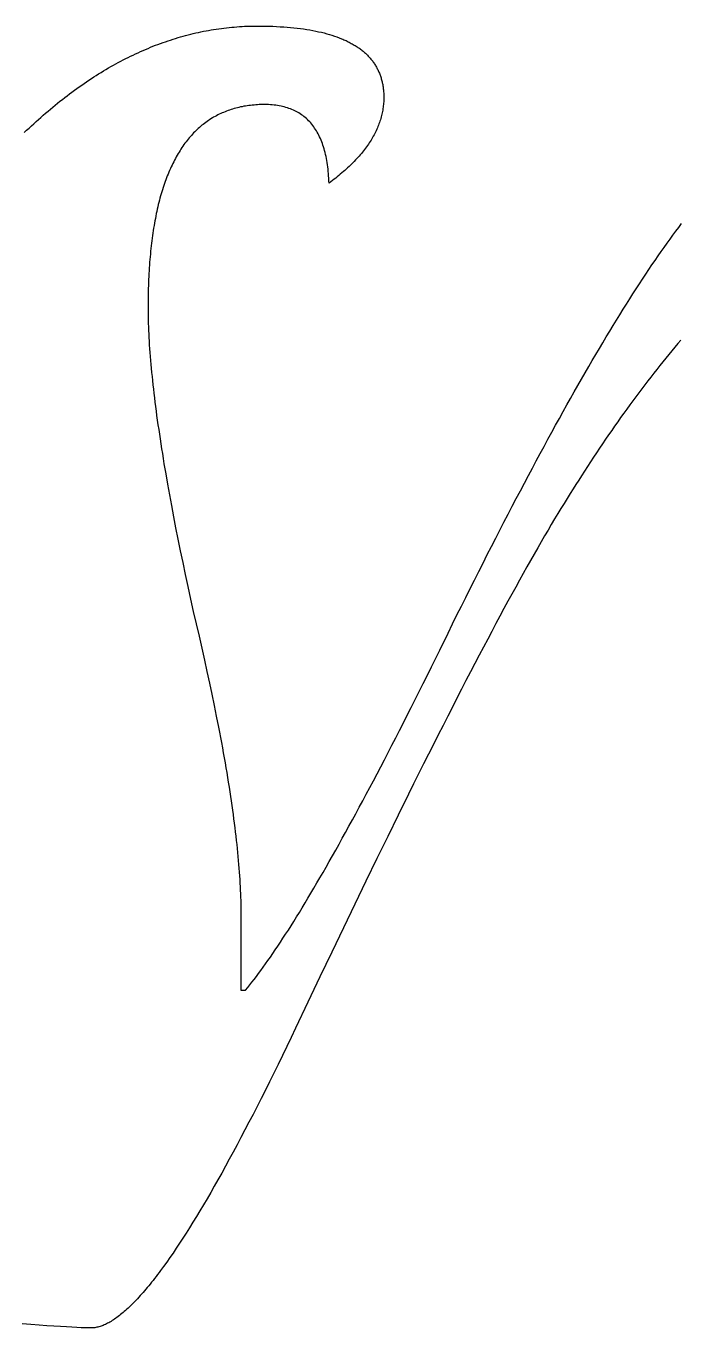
# Model space of a CAD drawing. Extents: x -388 to -35, y 578 to 1063.
# Drawn here: x -270.1 to -263.06, y 579.33 to 593.39 of the extents above; entities that cross this region are included whole.
import ezdxf

# ---------------------------------------------------------------- set-up
doc = ezdxf.new("R2010")
doc.units = 0
doc.layers.add('color#3f3f3fff', color=1, linetype='CONTINUOUS')

msp = doc.modelspace()

# ---------------------------------------------------------------- linework, layer by layer
at = {"layer": 'color#3f3f3fff'}
for points in [[(-270.122, 592.237), (-270.097, 592.261), (-270.071, 592.285), (-270.046, 592.309), (-270.02, 592.332), (-269.995, 592.356), (-269.969, 592.379), (-269.943, 592.401), (-269.918, 592.424), (-269.892, 592.446), (-269.866, 592.468), (-269.841, 592.49), (-269.815, 592.511), (-269.789, 592.533), (-269.763, 592.554), (-269.737, 592.574), (-269.711, 592.595), (-269.685, 592.615), (-269.66, 592.635), (-269.634, 592.655), (-269.608, 592.674), (-269.582, 592.693), (-269.555, 592.712), (-269.529, 592.731), (-269.503, 592.749), (-269.477, 592.767), (-269.451, 592.785), (-269.425, 592.802), (-269.398, 592.82), (-269.372, 592.837), (-269.346, 592.854), (-269.32, 592.87), (-269.293, 592.886), (-269.267, 592.902), (-269.241, 592.918), (-269.214, 592.934), (-269.188, 592.949), (-269.161, 592.964), (-269.135, 592.979), (-269.108, 592.993), (-269.082, 593.007), (-269.055, 593.021), (-269.028, 593.035), (-269.002, 593.048), (-268.975, 593.061), (-268.948, 593.074), (-268.921, 593.087), (-268.895, 593.099), (-268.868, 593.111), (-268.841, 593.123), (-268.814, 593.135), (-268.787, 593.146), (-268.76, 593.157), (-268.734, 593.168), (-268.707, 593.179), (-268.68, 593.189), (-268.653, 593.199), (-268.625, 593.209), (-268.598, 593.218), (-268.571, 593.227), (-268.544, 593.236), (-268.517, 593.245), (-268.49, 593.254), (-268.463, 593.262), (-268.435, 593.27), (-268.408, 593.277), (-268.381, 593.285), (-268.353, 593.292), (-268.326, 593.299), (-268.299, 593.306), (-268.271, 593.312), (-268.244, 593.318), (-268.216, 593.324), (-268.189, 593.33), (-268.161, 593.335), (-268.134, 593.34), (-268.106, 593.345), (-268.079, 593.349), (-268.051, 593.354), (-268.023, 593.358), (-267.996, 593.361), (-267.968, 593.365), (-267.94, 593.368), (-267.912, 593.371), (-267.884, 593.374), (-267.857, 593.376), (-267.829, 593.379), (-267.801, 593.381), (-267.773, 593.382), (-267.745, 593.384), (-267.717, 593.385), (-267.689, 593.386), (-267.661, 593.386), (-267.633, 593.387), (-267.605, 593.387), (-267.563, 593.387), (-267.521, 593.386), (-267.48, 593.385), (-267.44, 593.384), (-267.4, 593.382), (-267.361, 593.38), (-267.323, 593.378), (-267.286, 593.375), (-267.249, 593.372), (-267.212, 593.368), (-267.177, 593.364), (-267.142, 593.36), (-267.108, 593.355), (-267.074, 593.35), (-267.041, 593.345), (-267.009, 593.339), (-266.977, 593.333), (-266.946, 593.326), (-266.916, 593.319), (-266.886, 593.312), (-266.858, 593.304), (-266.829, 593.296), (-266.802, 593.287), (-266.775, 593.278), (-266.748, 593.269), (-266.723, 593.26), (-266.698, 593.25), (-266.686, 593.245), (-266.674, 593.239), (-266.662, 593.234), (-266.65, 593.229), (-266.638, 593.223), (-266.627, 593.218), (-266.616, 593.212), (-266.605, 593.206), (-266.594, 593.2), (-266.583, 593.194), (-266.573, 593.188), (-266.562, 593.182), (-266.552, 593.176), (-266.542, 593.169), (-266.532, 593.163), (-266.522, 593.156), (-266.513, 593.15), (-266.503, 593.143), (-266.494, 593.136), (-266.485, 593.129), (-266.476, 593.122), (-266.467, 593.115), (-266.459, 593.108), (-266.45, 593.101), (-266.442, 593.093), (-266.434, 593.086), (-266.426, 593.078), (-266.419, 593.071), (-266.411, 593.063), (-266.404, 593.055), (-266.396, 593.047), (-266.389, 593.039), (-266.382, 593.031), (-266.376, 593.023), (-266.369, 593.014), (-266.363, 593.006), (-266.356, 592.997), (-266.35, 592.989), (-266.344, 592.98), (-266.339, 592.971), (-266.333, 592.962), (-266.328, 592.953), (-266.323, 592.944), (-266.317, 592.935), (-266.313, 592.926), (-266.308, 592.916), (-266.303, 592.907), (-266.299, 592.897), (-266.295, 592.888), (-266.291, 592.878), (-266.287, 592.868), (-266.283, 592.858), (-266.279, 592.848), (-266.276, 592.838), (-266.273, 592.828), (-266.27, 592.818), (-266.267, 592.807), (-266.264, 592.797), (-266.261, 592.786), (-266.259, 592.775), (-266.257, 592.765), (-266.255, 592.754), (-266.253, 592.743), (-266.251, 592.732), (-266.249, 592.721), (-266.248, 592.709), (-266.247, 592.698), (-266.246, 592.687), (-266.245, 592.675), (-266.244, 592.663), (-266.243, 592.652), (-266.243, 592.64), (-266.243, 592.628), (-266.243, 592.616), (-266.243, 592.601), (-266.243, 592.585), (-266.244, 592.57), (-266.245, 592.555), (-266.246, 592.54), (-266.248, 592.525), (-266.25, 592.51), (-266.252, 592.495), (-266.254, 592.48), (-266.257, 592.465), (-266.26, 592.45), (-266.263, 592.435), (-266.267, 592.42), (-266.271, 592.405), (-266.275, 592.39), (-266.28, 592.375), (-266.284, 592.36), (-266.289, 592.345), (-266.295, 592.331), (-266.3, 592.316), (-266.306, 592.301), (-266.312, 592.286), (-266.319, 592.272), (-266.326, 592.257), (-266.333, 592.242), (-266.34, 592.228), (-266.348, 592.213), (-266.356, 592.198), (-266.364, 592.184), (-266.373, 592.169), (-266.381, 592.155), (-266.39, 592.14), (-266.4, 592.126), (-266.409, 592.112), (-266.419, 592.097), (-266.43, 592.083), (-266.44, 592.068), (-266.451, 592.054), (-266.462, 592.04), (-266.474, 592.026), (-266.485, 592.011), (-266.497, 591.997), (-266.509, 591.983), (-266.522, 591.969), (-266.535, 591.955), (-266.548, 591.941), (-266.561, 591.926), (-266.575, 591.912), (-266.589, 591.898), (-266.603, 591.884), (-266.618, 591.87), (-266.633, 591.856), (-266.648, 591.842), (-266.663, 591.828), (-266.679, 591.815), (-266.695, 591.801), (-266.712, 591.787), (-266.728, 591.773), (-266.745, 591.759), (-266.762, 591.746), (-266.78, 591.732), (-266.797, 591.718), (-266.815, 591.704), (-266.834, 591.691), (-266.835, 591.717), (-266.836, 591.743), (-266.838, 591.768), (-266.839, 591.793), (-266.842, 591.818), (-266.844, 591.842), (-266.847, 591.866), (-266.85, 591.889), (-266.854, 591.912), (-266.857, 591.935), (-266.862, 591.957), (-266.866, 591.979), (-266.871, 592), (-266.876, 592.021), (-266.881, 592.042), (-266.887, 592.062), (-266.893, 592.081), (-266.899, 592.101), (-266.906, 592.12), (-266.913, 592.138), (-266.92, 592.156), (-266.927, 592.174), (-266.935, 592.191), (-266.943, 592.208), (-266.952, 592.224), (-266.961, 592.24), (-266.97, 592.255), (-266.979, 592.27), (-266.989, 592.285), (-266.999, 592.299), (-267.009, 592.313), (-267.02, 592.327), (-267.031, 592.34), (-267.042, 592.352), (-267.054, 592.365), (-267.066, 592.376), (-267.078, 592.388), (-267.091, 592.399), (-267.104, 592.409), (-267.117, 592.42), (-267.13, 592.429), (-267.144, 592.439), (-267.158, 592.448), (-267.173, 592.456), (-267.188, 592.464), (-267.203, 592.472), (-267.218, 592.479), (-267.234, 592.486), (-267.25, 592.492), (-267.266, 592.498), (-267.283, 592.504), (-267.3, 592.509), (-267.317, 592.514), (-267.335, 592.518), (-267.352, 592.522), (-267.371, 592.526), (-267.389, 592.529), (-267.408, 592.531), (-267.427, 592.534), (-267.447, 592.536), (-267.466, 592.537), (-267.487, 592.538), (-267.507, 592.539), (-267.528, 592.539), (-267.547, 592.539), (-267.567, 592.538), (-267.586, 592.538), (-267.605, 592.537), (-267.624, 592.535), (-267.643, 592.534), (-267.662, 592.532), (-267.68, 592.53), (-267.699, 592.528), (-267.717, 592.525), (-267.735, 592.523), (-267.753, 592.52), (-267.77, 592.516), (-267.788, 592.513), (-267.806, 592.509), (-267.823, 592.505), (-267.84, 592.5), (-267.857, 592.496), (-267.874, 592.491), (-267.89, 592.485), (-267.907, 592.48), (-267.923, 592.474), (-267.94, 592.468), (-267.956, 592.462), (-267.972, 592.455), (-267.987, 592.449), (-268.003, 592.442), (-268.018, 592.434), (-268.034, 592.427), (-268.049, 592.419), (-268.064, 592.411), (-268.079, 592.402), (-268.093, 592.394), (-268.108, 592.385), (-268.122, 592.375), (-268.136, 592.366), (-268.15, 592.356), (-268.164, 592.346), (-268.178, 592.336), (-268.192, 592.325), (-268.205, 592.315), (-268.218, 592.304), (-268.232, 592.292), (-268.245, 592.281), (-268.257, 592.269), (-268.27, 592.257), (-268.283, 592.244), (-268.295, 592.232), (-268.307, 592.219), (-268.319, 592.205), (-268.331, 592.192), (-268.343, 592.178), (-268.355, 592.164), (-268.366, 592.15), (-268.377, 592.135), (-268.389, 592.121), (-268.4, 592.106), (-268.41, 592.09), (-268.421, 592.075), (-268.432, 592.059), (-268.442, 592.043), (-268.452, 592.026), (-268.462, 592.01), (-268.472, 591.993), (-268.482, 591.975), (-268.492, 591.958), (-268.501, 591.94), (-268.51, 591.922), (-268.519, 591.904), (-268.528, 591.885), (-268.537, 591.867), (-268.546, 591.848), (-268.554, 591.828), (-268.563, 591.809), (-268.571, 591.789), (-268.579, 591.769), (-268.587, 591.748), (-268.595, 591.728), (-268.602, 591.707), (-268.61, 591.685), (-268.617, 591.664), (-268.624, 591.642), (-268.631, 591.62), (-268.638, 591.598), (-268.645, 591.575), (-268.651, 591.553), (-268.658, 591.53), (-268.664, 591.506), (-268.67, 591.483), (-268.676, 591.459), (-268.682, 591.435), (-268.687, 591.41), (-268.693, 591.386), (-268.698, 591.361), (-268.703, 591.335), (-268.708, 591.31), (-268.713, 591.284), (-268.718, 591.258), (-268.722, 591.232), (-268.727, 591.205), (-268.731, 591.179), (-268.735, 591.152), (-268.739, 591.124), (-268.743, 591.097), (-268.746, 591.069), (-268.75, 591.041), (-268.753, 591.012), (-268.756, 590.984), (-268.759, 590.955), (-268.762, 590.925), (-268.765, 590.896), (-268.767, 590.866), (-268.77, 590.836), (-268.772, 590.806), (-268.774, 590.775), (-268.776, 590.745), (-268.778, 590.714), (-268.779, 590.682), (-268.781, 590.651), (-268.782, 590.619), (-268.783, 590.587), (-268.784, 590.554), (-268.785, 590.522), (-268.786, 590.489), (-268.786, 590.455), (-268.787, 590.422), (-268.787, 590.388), (-268.787, 590.354), (-268.787, 590.319), (-268.786, 590.284), (-268.786, 590.248), (-268.785, 590.212), (-268.784, 590.175), (-268.783, 590.138), (-268.781, 590.1), (-268.779, 590.061), (-268.777, 590.022), (-268.775, 589.983), (-268.773, 589.943), (-268.77, 589.902), (-268.767, 589.861), (-268.764, 589.819), (-268.76, 589.777), (-268.756, 589.734), (-268.753, 589.691), (-268.748, 589.647), (-268.744, 589.603), (-268.739, 589.558), (-268.734, 589.513), (-268.729, 589.467), (-268.724, 589.421), (-268.718, 589.374), (-268.712, 589.326), (-268.706, 589.278), (-268.7, 589.23), (-268.694, 589.181), (-268.687, 589.131), (-268.68, 589.081), (-268.672, 589.03), (-268.665, 588.979), (-268.657, 588.928), (-268.649, 588.875), (-268.641, 588.823), (-268.632, 588.77), (-268.624, 588.716), (-268.615, 588.661), (-268.596, 588.551), (-268.577, 588.439), (-268.556, 588.325), (-268.535, 588.208), (-268.512, 588.089), (-268.489, 587.969), (-268.465, 587.846), (-268.439, 587.721), (-268.413, 587.594), (-268.386, 587.465), (-268.358, 587.334), (-268.329, 587.2), (-268.299, 587.065), (-268.267, 586.931), (-268.236, 586.799), (-268.207, 586.669), (-268.178, 586.541), (-268.151, 586.416), (-268.124, 586.292), (-268.098, 586.171), (-268.074, 586.051), (-268.05, 585.934), (-268.028, 585.818), (-268.017, 585.761), (-268.006, 585.705), (-267.996, 585.649), (-267.985, 585.594), (-267.976, 585.539), (-267.966, 585.485), (-267.956, 585.431), (-267.947, 585.377), (-267.938, 585.325), (-267.93, 585.272), (-267.921, 585.221), (-267.913, 585.169), (-267.905, 585.119), (-267.898, 585.068), (-267.89, 585.019), (-267.883, 584.969), (-267.876, 584.921), (-267.869, 584.873), (-267.863, 584.825), (-267.857, 584.778), (-267.851, 584.731), (-267.845, 584.685), (-267.84, 584.639), (-267.835, 584.594), (-267.83, 584.55), (-267.825, 584.506), (-267.821, 584.462), (-267.817, 584.419), (-267.813, 584.377), (-267.809, 584.335), (-267.806, 584.293), (-267.803, 584.252), (-267.8, 584.212), (-267.797, 584.172), (-267.795, 584.132), (-267.793, 584.093), (-267.791, 584.055), (-267.789, 584.017), (-267.788, 583.98), (-267.787, 583.943), (-267.786, 583.907), (-267.785, 583.871), (-267.785, 583.836), (-267.785, 583.801), (-267.785, 582.978), (-267.734, 582.978), (-267.711, 583.005), (-267.689, 583.033), (-267.666, 583.063), (-267.642, 583.093), (-267.618, 583.124), (-267.594, 583.156), (-267.569, 583.19), (-267.544, 583.224), (-267.519, 583.26), (-267.493, 583.296), (-267.467, 583.334), (-267.441, 583.372), (-267.414, 583.412), (-267.386, 583.453), (-267.359, 583.494), (-267.331, 583.537), (-267.302, 583.581), (-267.273, 583.626), (-267.244, 583.672), (-267.215, 583.719), (-267.185, 583.767), (-267.154, 583.816), (-267.124, 583.867), (-267.093, 583.918), (-267.061, 583.97), (-267.029, 584.024), (-266.997, 584.078), (-266.965, 584.134), (-266.932, 584.19), (-266.898, 584.248), (-266.865, 584.306), (-266.831, 584.366), (-266.796, 584.427), (-266.761, 584.489), (-266.726, 584.552), (-266.691, 584.616), (-266.655, 584.68), (-266.619, 584.747), (-266.582, 584.814), (-266.545, 584.882), (-266.508, 584.951), (-266.47, 585.021), (-266.432, 585.092), (-266.393, 585.165), (-266.354, 585.238), (-266.315, 585.313), (-266.276, 585.388), (-266.236, 585.465), (-266.196, 585.542), (-266.155, 585.621), (-266.114, 585.701), (-266.073, 585.782), (-266.031, 585.863), (-265.989, 585.946), (-265.946, 586.03), (-265.904, 586.115), (-265.861, 586.201), (-265.817, 586.289), (-265.773, 586.377), (-265.729, 586.466), (-265.64, 586.648), (-265.549, 586.833), (-265.501, 586.931), (-265.453, 587.028), (-265.405, 587.123), (-265.358, 587.218), (-265.311, 587.312), (-265.265, 587.405), (-265.218, 587.497), (-265.172, 587.588), (-265.126, 587.679), (-265.081, 587.768), (-265.035, 587.856), (-264.99, 587.944), (-264.946, 588.031), (-264.901, 588.117), (-264.857, 588.201), (-264.813, 588.285), (-264.769, 588.368), (-264.726, 588.451), (-264.683, 588.532), (-264.64, 588.612), (-264.598, 588.692), (-264.555, 588.77), (-264.513, 588.848), (-264.472, 588.925), (-264.43, 589.001), (-264.389, 589.076), (-264.348, 589.15), (-264.308, 589.223), (-264.267, 589.295), (-264.227, 589.366), (-264.188, 589.437), (-264.148, 589.506), (-264.109, 589.575), (-264.07, 589.643), (-264.031, 589.709), (-263.993, 589.775), (-263.955, 589.84), (-263.917, 589.904), (-263.879, 589.968), (-263.842, 590.03), (-263.805, 590.091), (-263.768, 590.152), (-263.732, 590.211), (-263.696, 590.27), (-263.66, 590.328), (-263.624, 590.385), (-263.589, 590.441), (-263.554, 590.496), (-263.519, 590.55), (-263.484, 590.603), (-263.45, 590.655), (-263.416, 590.707), (-263.383, 590.757), (-263.349, 590.807), (-263.316, 590.856), (-263.283, 590.904), (-263.251, 590.951), (-263.218, 590.997), (-263.186, 591.042), (-263.154, 591.086), (-263.123, 591.129), (-263.092, 591.172), (-263.061, 591.213), (-263.03, 591.254)], [(-263.036, 589.996), (-263.069, 589.958), (-263.101, 589.919), (-263.134, 589.88), (-263.166, 589.841), (-263.199, 589.801), (-263.231, 589.761), (-263.264, 589.721), (-263.296, 589.68), (-263.329, 589.639), (-263.361, 589.597), (-263.394, 589.555), (-263.426, 589.513), (-263.459, 589.47), (-263.492, 589.427), (-263.524, 589.383), (-263.557, 589.339), (-263.589, 589.295), (-263.622, 589.25), (-263.654, 589.205), (-263.687, 589.159), (-263.719, 589.113), (-263.752, 589.066), (-263.784, 589.02), (-263.817, 588.972), (-263.849, 588.925), (-263.882, 588.877), (-263.914, 588.828), (-263.947, 588.78), (-263.979, 588.73), (-264.012, 588.681), (-264.044, 588.631), (-264.077, 588.58), (-264.11, 588.53), (-264.14, 588.484), (-264.17, 588.437), (-264.201, 588.388), (-264.233, 588.338), (-264.265, 588.286), (-264.298, 588.233), (-264.332, 588.178), (-264.366, 588.122), (-264.4, 588.064), (-264.436, 588.005), (-264.471, 587.944), (-264.508, 587.881), (-264.545, 587.818), (-264.582, 587.752), (-264.62, 587.686), (-264.659, 587.617), (-264.698, 587.547), (-264.738, 587.476), (-264.778, 587.403), (-264.819, 587.329), (-264.861, 587.253), (-264.903, 587.176), (-264.946, 587.097), (-264.989, 587.016), (-265.033, 586.935), (-265.077, 586.851), (-265.122, 586.766), (-265.168, 586.68), (-265.214, 586.592), (-265.261, 586.503), (-265.308, 586.412), (-265.356, 586.319), (-265.404, 586.225), (-265.454, 586.13), (-265.503, 586.033), (-265.553, 585.935), (-265.604, 585.835), (-265.656, 585.733), (-265.707, 585.63), (-265.76, 585.526), (-265.813, 585.42), (-265.867, 585.312), (-265.921, 585.203), (-265.976, 585.093), (-266.087, 584.867), (-266.201, 584.636), (-266.317, 584.398), (-266.435, 584.155), (-266.556, 583.905), (-266.679, 583.65), (-266.804, 583.388), (-266.932, 583.12), (-267.061, 582.847), (-267.194, 582.567), (-267.242, 582.467), (-267.289, 582.368), (-267.336, 582.271), (-267.383, 582.175), (-267.429, 582.081), (-267.475, 581.988), (-267.52, 581.897), (-267.565, 581.808), (-267.61, 581.72), (-267.654, 581.634), (-267.698, 581.55), (-267.741, 581.467), (-267.784, 581.385), (-267.826, 581.305), (-267.868, 581.227), (-267.91, 581.15), (-267.951, 581.075), (-267.992, 581.002), (-268.032, 580.93), (-268.072, 580.859), (-268.111, 580.791), (-268.15, 580.723), (-268.189, 580.658), (-268.227, 580.594), (-268.265, 580.531), (-268.302, 580.47), (-268.339, 580.411), (-268.376, 580.353), (-268.412, 580.297), (-268.447, 580.243), (-268.482, 580.19), (-268.517, 580.138), (-268.551, 580.089), (-268.585, 580.04), (-268.619, 579.994), (-268.652, 579.949), (-268.668, 579.927), (-268.684, 579.905), (-268.701, 579.884), (-268.717, 579.863), (-268.733, 579.843), (-268.748, 579.823), (-268.764, 579.803), (-268.78, 579.784), (-268.795, 579.765), (-268.811, 579.747), (-268.826, 579.729), (-268.841, 579.712), (-268.856, 579.694), (-268.871, 579.678), (-268.886, 579.661), (-268.901, 579.645), (-268.915, 579.629), (-268.93, 579.614), (-268.944, 579.599), (-268.959, 579.585), (-268.973, 579.571), (-268.987, 579.557), (-269.001, 579.544), (-269.015, 579.531), (-269.029, 579.519), (-269.043, 579.507), (-269.056, 579.495), (-269.07, 579.484), (-269.083, 579.473), (-269.096, 579.462), (-269.109, 579.452), (-269.122, 579.443), (-269.135, 579.433), (-269.148, 579.425), (-269.161, 579.416), (-269.174, 579.408), (-269.186, 579.4), (-269.199, 579.393), (-269.211, 579.386), (-269.223, 579.379), (-269.235, 579.373), (-269.247, 579.368), (-269.259, 579.362), (-269.271, 579.357), (-269.282, 579.353), (-269.294, 579.349), (-269.305, 579.345), (-269.317, 579.342), (-269.328, 579.339), (-269.339, 579.336), (-269.35, 579.334), (-269.361, 579.332), (-269.372, 579.331), (-269.383, 579.33), (-269.393, 579.329), (-269.404, 579.329), (-269.432, 579.329), (-269.467, 579.33), (-269.508, 579.332), (-269.555, 579.334), (-269.608, 579.336), (-269.666, 579.34), (-269.731, 579.344), (-269.802, 579.348), (-269.879, 579.353), (-269.962, 579.359), (-270.051, 579.365), (-270.146, 579.372)]]:
    msp.add_lwpolyline(points, dxfattribs=at)

doc.saveas('drawing.dxf')
